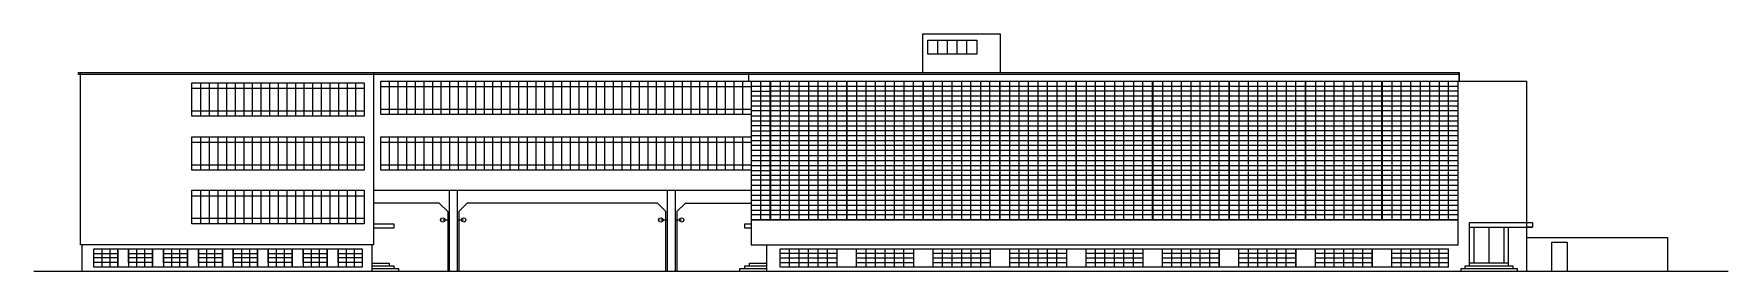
# Model space of a CAD drawing. Header units: millimetres. Extents: x 0 to 110515, y 0 to 15519.
import ezdxf

# ---------------------------------------------------------------- set-up
doc = ezdxf.new("R2010")
doc.units = ezdxf.units.MM
doc.layers.add('ceco.net 387 Bauhaus front view', color=7, linetype='Continuous')

msp = doc.modelspace()

# ---------------------------------------------------------------- linework, layer by layer
at = {"layer": 'ceco.net 387 Bauhaus front view', "linetype": 'Continuous', "lineweight": 5}
for p, q in [((60864.799, 14180), (60864.799, 15100)), ((61500.999, 14180), (58320, 14180)), ((10875.213, 12323.854), (10875.213, 10143.854)), ((11437.043, 12323.854), (11437.043, 10143.854)), ((11998.874, 12323.854), (11998.874, 10143.854)), ((12560.705, 12323.854), (12560.705, 10143.854)), ((13122.536, 12323.854), (13122.536, 10143.854)), ((13684.367, 12323.854), (13684.367, 10143.854)), ((14246.198, 12323.854), (14246.198, 10143.854)), ((14808.029, 12323.854), (14808.029, 10143.854)), ((15369.86, 12323.854), (15369.86, 10143.854)), ((15931.691, 12323.854), (15931.691, 10143.854)), ((16493.522, 12323.854), (16493.522, 10143.854)), ((17055.353, 12323.854), (17055.353, 10143.854)), ((17617.184, 12323.854), (17617.184, 10143.854)), ((18179.015, 12323.854), (18179.015, 10143.854)), ((18740.846, 12323.854), (18740.846, 10143.854)), ((19302.677, 12323.854), (19302.677, 10143.854)), ((19864.507, 12323.854), (19864.507, 10143.854)), ((20426.338, 12323.854), (20426.338, 10143.854)), ((20988.169, 12323.854), (20988.169, 10143.854)), ((21550, 12323.854), (21550, 10143.854)), ((23184.367, 12429.001), (23184.367, 10249.001)), ((23746.197, 12429.001), (23746.197, 10249.001)), ((24308.028, 12429.001), (24308.028, 10249.001)), ((24869.859, 12429.001), (24869.859, 10249.001)), ((25431.69, 12429.001), (25431.69, 10249.001)), ((25993.521, 12429.001), (25993.521, 10249.001)), ((26555.352, 12429.001), (26555.352, 10249.001)), ((27117.183, 12429.001), (27117.183, 10249.001)), ((27679.014, 12429.001), (27679.014, 10249.001)), ((28240.845, 12429.001), (28240.845, 10249.001)), ((28802.676, 12429.001), (28802.676, 10249.001)), ((29364.507, 12429.001), (29364.507, 10249.001)), ((29926.338, 12429.001), (29926.338, 10249.001)), ((30488.169, 12429.001), (30488.169, 10249.001)), ((31050, 12429.001), (31050, 10249.001)), ((31611.831, 12429.001), (31611.831, 10249.001)), ((32173.661, 12429.001), (32173.661, 10249.001)), ((32735.492, 12429.001), (32735.492, 10249.001)), ((33297.323, 12429.001), (33297.323, 10249.001)), ((33859.154, 12429.001), (33859.154, 10249.001)), ((34420.984, 12429.001), (34420.984, 10249.001)), ((34982.814, 12429.001), (34982.814, 10249.001)), ((35544.645, 12429.001), (35544.645, 10249.001)), ((36106.476, 12429.001), (36106.476, 10249.001)), ((36668.307, 12429.001), (36668.307, 10249.001)), ((37230.138, 12429.001), (37230.138, 10249.001)), ((37791.969, 12429.001), (37791.969, 10249.001)), ((38353.8, 12429.001), (38353.8, 10249.001)), ((38915.631, 12429.001), (38915.631, 10249.001)), ((39477.462, 12429.001), (39477.462, 10249.001)), ((40039.293, 12429.001), (40039.293, 10249.001)), ((40601.124, 12429.001), (40601.124, 10249.001)), ((41162.955, 12429.001), (41162.955, 10249.001)), ((41724.786, 12429.001), (41724.786, 10249.001)), ((42286.617, 12429.001), (42286.617, 10249.001)), ((42848.448, 12429.001), (42848.448, 10249.001)), ((43410.278, 12429.001), (43410.278, 10249.001)), ((43972.109, 12429.001), (43972.109, 10249.001)), ((44533.94, 12429.001), (44533.94, 10249.001)), ((45095.771, 12429.001), (45095.771, 10249.001)), ((45657.601, 12429.001), (45657.601, 10249.001)), ((46219.431, 12429.001), (46219.431, 10249.001)), ((46640, 12429.001), (46640, 12993.854)), ((47398.641, 12427.001), (47398.641, 3349.001)), ((48064.21, 3349.001), (48064.21, 12429.001)), ((49916.346, 3349.001), (49916.346, 12429.001)), ((51151.103, 3349.001), (51151.103, 12429.001)), ((52385.861, 3349.001), (52385.861, 12429.001)), ((53051.43, 3349.001), (53051.43, 12429.001)), ((54903.566, 3349.001), (54903.566, 12429.001)), ((56138.323, 3349.001), (56138.323, 12429.001)), ((57373.081, 3349.001), (57373.081, 12429.001)), ((58038.65, 3349.001), (58038.65, 12429.001)), ((59890.786, 3349.001), (59890.786, 12429.001)), ((61125.543, 3349.001), (61125.543, 12429.001)), ((62360.301, 3349.001), (62360.301, 12429.001)), ((63025.87, 3349.001), (63025.87, 12429.001)), ((64878.006, 3349.001), (64878.006, 12429.001)), ((66112.763, 3349.001), (66112.763, 12429.001)), ((67347.521, 3349.001), (67347.521, 12429.001)), ((68013.09, 3349.001), (68013.09, 12429.001)), ((69865.226, 3349.001), (69865.226, 12429.001)), ((71099.983, 3349.001), (71099.983, 12429.001)), ((72334.74, 3349.001), (72334.74, 12429.001)), ((73000.31, 3349.001), (73000.31, 12429.001)), ((74852.446, 3349.001), (74852.446, 12429.001)), ((76087.203, 3349.001), (76087.203, 12429.001)), ((77321.96, 3349.001), (77321.96, 12429.001)), ((77987.53, 3349.001), (77987.53, 12429.001)), ((79839.666, 3349.001), (79839.666, 12429.001)), ((81074.423, 3349.001), (81074.423, 12429.001)), ((82309.18, 3349.001), (82309.18, 12429.001)), ((82974.75, 3349.001), (82974.75, 12429.001)), ((84826.886, 3349.001), (84826.886, 12429.001)), ((86061.643, 3349.001), (86061.643, 12429.001)), ((87296.4, 3349.001), (87296.4, 12429.001)), ((87961.97, 3349.001), (87961.97, 12429.001)), ((89814.106, 3349.001), (89814.106, 12429.001)), ((91048.863, 3349.001), (91048.863, 12429.001)), ((92980.999, 12429.001), (92980.999, 12993.854)), ((97370, 12429.001), (97370, 0)), ((10313.382, 11973.854), (21550, 11973.854)), ((22622.536, 12079.001), (46781.262, 12079.001)), ((10313.382, 10493.854), (21550, 10493.854)), ((22622.536, 10599.001), (46781.262, 10599.001)), ((48016.019, 10483.429), (46781.262, 10483.429)), ((53003.239, 10485.001), (48064.21, 10485.001)), ((57990.459, 10485.001), (53051.43, 10485.001)), ((62977.679, 10485.001), (58038.65, 10485.001)), ((67964.899, 10485.001), (63025.87, 10485.001)), ((72952.119, 10485.001), (68013.09, 10485.001)), ((77939.339, 10485.001), (73000.31, 10485.001)), ((82926.559, 10485.001), (77987.53, 10485.001)), ((87913.779, 10485.001), (82974.75, 10485.001)), ((92900.999, 10485.001), (87961.97, 10485.001)), ((48016.019, 9511.072), (46781.262, 9511.072)), ((10313.382, 8433.854), (21550, 8433.854)), ((10875.213, 8783.854), (10875.213, 6603.854)), ((11437.043, 8783.854), (11437.043, 6603.854)), ((11998.874, 8783.854), (11998.874, 6603.854)), ((12560.705, 8783.854), (12560.705, 6603.854)), ((13122.536, 8783.854), (13122.536, 6603.854)), ((13684.367, 8783.854), (13684.367, 6603.854)), ((14246.198, 8783.854), (14246.198, 6603.854)), ((14808.029, 8783.854), (14808.029, 6603.854)), ((15369.86, 8783.854), (15369.86, 6603.854)), ((15931.691, 8783.854), (15931.691, 6603.854)), ((16493.522, 8783.854), (16493.522, 6603.854)), ((17055.353, 8783.854), (17055.353, 6603.854)), ((17617.184, 8783.854), (17617.184, 6603.854)), ((18179.015, 8783.854), (18179.015, 6603.854)), ((18740.846, 8783.854), (18740.846, 6603.854)), ((19302.677, 8783.854), (19302.677, 6603.854)), ((19864.507, 8783.854), (19864.507, 6603.854)), ((20426.338, 8783.854), (20426.338, 6603.854)), ((20988.169, 8783.854), (20988.169, 6603.854)), ((21550, 8783.854), (21550, 6603.854)), ((22622.536, 8433.854), (46781.262, 8433.854)), ((23184.367, 8783.854), (23184.367, 6603.854)), ((23746.197, 8783.854), (23746.197, 6603.854)), ((24308.028, 8783.854), (24308.028, 6603.854)), ((24869.859, 8783.854), (24869.859, 6603.854)), ((25431.69, 8783.854), (25431.69, 6603.854)), ((25993.521, 8783.854), (25993.521, 6603.854)), ((26555.352, 8783.854), (26555.352, 6603.854)), ((27117.183, 8783.854), (27117.183, 6603.854)), ((27679.014, 8783.854), (27679.014, 6603.854)), ((28240.845, 8783.854), (28240.845, 6603.854)), ((28802.676, 8783.854), (28802.676, 6603.854)), ((29364.507, 8783.854), (29364.507, 6603.854)), ((29926.338, 8783.854), (29926.338, 6603.854)), ((30488.169, 8783.854), (30488.169, 6603.854)), ((31050, 8783.854), (31050, 6603.854)), ((31611.831, 8783.854), (31611.831, 6603.854)), ((32173.661, 8783.854), (32173.661, 6603.854)), ((32735.492, 8783.854), (32735.492, 6603.854)), ((33297.323, 8783.854), (33297.323, 6603.854)), ((33859.154, 8783.854), (33859.154, 6603.854)), ((34420.984, 8783.854), (34420.984, 6603.854)), ((34982.814, 8783.854), (34982.814, 6603.854)), ((35544.645, 8783.854), (35544.645, 6603.854)), ((36106.476, 8783.854), (36106.476, 6603.854)), ((36668.307, 8783.854), (36668.307, 6603.854)), ((37230.138, 8783.854), (37230.138, 6603.854)), ((37791.969, 8783.854), (37791.969, 6603.854)), ((38353.8, 8783.854), (38353.8, 6603.854)), ((38915.631, 8783.854), (38915.631, 6603.854)), ((39477.462, 8783.854), (39477.462, 6603.854)), ((40039.293, 8783.854), (40039.293, 6603.854)), ((40601.124, 8783.854), (40601.124, 6603.854)), ((41162.955, 8783.854), (41162.955, 6603.854)), ((41724.786, 8783.854), (41724.786, 6603.854)), ((42286.617, 8783.854), (42286.617, 6603.854)), ((42848.448, 8783.854), (42848.448, 6603.854)), ((43410.278, 8783.854), (43410.278, 6603.854)), ((43972.109, 8783.854), (43972.109, 6603.854)), ((44533.94, 8783.854), (44533.94, 6603.854)), ((45095.771, 8783.854), (45095.771, 6603.854)), ((45657.601, 8783.854), (45657.601, 6603.854)), ((46219.431, 8783.854), (46219.431, 6603.854)), ((48016.019, 8214.216), (46781.262, 8214.216)), ((53003.239, 8215.287), (48064.21, 8215.287)), ((57990.459, 8215.287), (53051.43, 8215.287)), ((62977.679, 8215.287), (58038.65, 8215.287)), ((67964.899, 8215.287), (63025.87, 8215.287)), ((72952.119, 8215.287), (68013.09, 8215.287)), ((77939.339, 8215.287), (73000.31, 8215.287)), ((82926.559, 8215.287), (77987.53, 8215.287)), ((87913.779, 8215.287), (82974.75, 8215.287)), ((92900.999, 8215.287), (87961.97, 8215.287)), ((10313.382, 6953.854), (21550, 6953.854)), ((22622.536, 6953.854), (46781.262, 6953.854)), ((48016.019, 5944.716), (46781.262, 5944.716)), ((53003.239, 5945.287), (48064.21, 5945.287)), ((57990.459, 5945.287), (53051.43, 5945.287)), ((62977.679, 5945.287), (58038.65, 5945.287)), ((67964.899, 5945.287), (63025.87, 5945.287)), ((72952.119, 5945.287), (68013.09, 5945.287)), ((77939.339, 5945.287), (73000.31, 5945.287)), ((82926.559, 5945.287), (77987.53, 5945.287)), ((87913.779, 5945.287), (82974.75, 5945.287)), ((92900.999, 5945.287), (87961.97, 5945.287)), ((10313.382, 4936.418), (21550, 4936.418)), ((10875.213, 5286.418), (10875.213, 3106.418)), ((11437.043, 5286.418), (11437.043, 3106.418)), ((11998.874, 5286.418), (11998.874, 3106.418)), ((12560.705, 5286.418), (12560.705, 3106.418)), ((13122.536, 5286.418), (13122.536, 3106.418)), ((13684.367, 5286.418), (13684.367, 3106.418)), ((14246.198, 5286.418), (14246.198, 3106.418)), ((14808.029, 5286.418), (14808.029, 3106.418)), ((15369.86, 5286.418), (15369.86, 3106.418)), ((15931.691, 5286.418), (15931.691, 3106.418)), ((16493.522, 5286.418), (16493.522, 3106.418)), ((17055.353, 5286.418), (17055.353, 3106.418)), ((17617.184, 5286.418), (17617.184, 3106.418)), ((18179.015, 5286.418), (18179.015, 3106.418)), ((18740.846, 5286.418), (18740.846, 3106.418)), ((19302.677, 5286.418), (19302.677, 3106.418)), ((19864.507, 5286.418), (19864.507, 3106.418)), ((20426.338, 5286.418), (20426.338, 3106.418)), ((20988.169, 5286.418), (20988.169, 3106.418)), ((21550, 5286.418), (21550, 3106.418)), ((22158.507, 5286.418), (46781.262, 5286.418)), ((26442.505, 4449), (22158.507, 4449)), ((26992.504, 3899.001), (26442.505, 4449)), ((27106.194, 0), (27106.194, 5286.418)), ((41333.574, 0), (41333.574, 5286.418)), ((41947.264, 3899.001), (42497.263, 4449)), ((42497.263, 4449), (46781.261, 4449)), ((10313.382, 3456.418), (21550, 3456.418)), ((26680.999, 3349.001), (27106.194, 3349.001)), ((26992.504, 3899.001), (26992.505, 0)), ((27606.194, 3349.001), (28031.389, 3349.001)), ((40900.999, 3349.001), (41326.194, 3349.001)), ((41826.194, 3349.001), (42251.389, 3349.001)), ((41947.264, 3899.001), (41947.263, 0)), ((48016.019, 3675.216), (46781.262, 3675.216)), ((46781.262, 3349.001), (92900.999, 3349.001)), ((53003.239, 3675.287), (48064.21, 3675.287)), ((57990.459, 3675.287), (53051.43, 3675.287)), ((62977.679, 3675.287), (58038.65, 3675.287)), ((67964.899, 3675.287), (63025.87, 3675.287)), ((72952.119, 3675.287), (68013.09, 3675.287)), ((77939.339, 3675.287), (73000.31, 3675.287)), ((82926.559, 3675.287), (77987.53, 3675.287)), ((87913.779, 3675.287), (82974.75, 3675.287)), ((92900.999, 3675.287), (87961.97, 3675.287)), ((93640.999, 353.333), (93640.999, 3189.001)), ((93945.999, 530), (93945.999, 2889.001)), ((94910.999, 2889.001), (94910.999, 530)), ((3160, 0), (3160, 1723.854)), ((4424.128, 1463.854), (4424.128, 273.854)), ((4947.128, 1463.854), (4947.128, 273.854)), ((5470.128, 1463.854), (5470.128, 273.854)), ((5470.129, 273.854), (5470.129, 1463.854)), ((6701.337, 1463.854), (6701.337, 273.854)), ((7224.337, 1463.854), (7224.337, 273.854)), ((7747.337, 1463.854), (7747.337, 273.854)), ((7747.338, 273.854), (7747.338, 1463.854)), ((8978.546, 1463.854), (8978.546, 273.854)), ((9501.546, 1463.854), (9501.546, 273.854)), ((10024.546, 1463.854), (10024.546, 273.854)), ((10024.547, 273.854), (10024.547, 1463.854)), ((11255.755, 1463.854), (11255.755, 273.854)), ((11778.755, 1463.854), (11778.755, 273.854)), ((12301.755, 1463.854), (12301.755, 273.854)), ((12301.756, 273.854), (12301.756, 1463.854)), ((13532.964, 1463.854), (13532.964, 273.854)), ((14055.964, 1463.854), (14055.964, 273.854)), ((14578.964, 1463.854), (14578.964, 273.854)), ((14578.965, 273.854), (14578.965, 1463.854)), ((15810.173, 1463.854), (15810.173, 273.854)), ((16333.173, 1463.854), (16333.173, 273.854)), ((16856.173, 1463.854), (16856.173, 273.854)), ((16856.174, 273.854), (16856.174, 1463.854)), ((18087.382, 1463.854), (18087.382, 273.854)), ((18610.382, 1463.854), (18610.382, 273.854)), ((19133.382, 1463.854), (19133.382, 273.854)), ((19133.383, 273.854), (19133.383, 1463.854)), ((20364.591, 1463.854), (20364.591, 273.854)), ((20887.591, 1463.854), (20887.591, 273.854)), ((21410.591, 1463.854), (21410.591, 273.854)), ((47800.999, 0), (47800.999, 1723.854)), ((51768.483, 273.854), (51768.483, 1463.854)), ((56755.703, 273.854), (56755.703, 1463.854)), ((61763.002, 273.854), (61763.002, 1463.854)), ((66734.159, 273.854), (66734.159, 1463.854)), ((71717.362, 273.854), (71717.362, 1463.854)), ((76704.581, 273.854), (76704.581, 1463.854)), ((81691.801, 273.854), (81691.801, 1463.854)), ((86679.021, 273.854), (86679.021, 1463.854)), ((97370, 2199.001), (106550.999, 2199.001)), ((106550.999, 2199.001), (106550.999, 0)), ((0, 0), (110514.832, 0)), ((5470.128, 868.854), (3900, 868.854)), ((7747.337, 868.854), (6177.209, 868.854)), ((10024.546, 868.854), (8454.418, 868.854)), ((12301.755, 868.854), (10731.627, 868.854)), ((14578.964, 868.854), (13008.836, 868.854)), ((16856.173, 868.854), (15286.045, 868.854)), ((19133.382, 868.854), (17563.254, 868.854)), ((21410.591, 868.854), (19840.463, 868.854)), ((92283.619, 273.854), (48681.589, 273.854)), ((96180.999, 530), (93640.999, 530))]:
    msp.add_line(p, q, dxfattribs=at)
at = {"layer": 'ceco.net 387 Bauhaus front view', "linetype": 'Continuous', "lineweight": 15}
msp.add_lwpolyline([(0, 0), (3160, 0), (3160, 1723.854), (3030, 1723.854), (3030, 12853.854), (2920, 12853.854), (2920, 12993.854), (57990.459, 12993.854), (57990.459, 15519.001), (63025.87, 15519.001), (63025.87, 12993.854), (92980.999, 12993.854), (92980.999, 12429.001), (97370, 12429.001), (97370, 3189.001), (97750.999, 3189.001), (97750.999, 2889.001), (97370, 2889.001), (97370, 2199.001), (106550.999, 2199.001), (106550.999, 0), (110514.832, 0)], dxfattribs=at)
at = {"layer": 'ceco.net 387 Bauhaus front view', "linetype": 'Continuous', "lineweight": 5}
for points in [[(57990.459, 12993.854), (57990.459, 15519.001), (63025.87, 15519.001), (63025.87, 12993.854)], [(58320, 15100), (61500.999, 15100)], [(58320, 14180), (58320, 15100)], [(58956.2, 14180), (58956.2, 15100)], [(59592.4, 14180), (59592.4, 15100)], [(60228.599, 14180), (60228.599, 15100)], [(61500.999, 15100), (61500.999, 14180)], [(92980.999, 12853.854), (2920, 12853.854), (2920, 12993.854), (92980.999, 12993.854)], [(22158.507, 12993.854), (22158.507, 1723.854), (3030, 1723.854), (3030, 12993.854)], [(21550, 10143.854), (10313.383, 10143.854), (10313.383, 12323.854), (21550, 12323.854)], [(46781.262, 10249.001), (22622.537, 10249.001), (22622.537, 12429.001), (97370, 12429.001)], [(46781.262, 12429.001), (46781.262, 1723.854), (92900.999, 1723.854), (92900.999, 12429.001)], [(46781.262, 12427.001), (48016.019, 12427.001)], [(48016.019, 12427.001), (48016.019, 3349.001)], [(48681.589, 12429.001), (48681.589, 3349.001)], [(49298.968, 3349.001), (49298.968, 12429.001)], [(50533.725, 12429.001), (50533.725, 3349.001)], [(51768.482, 12429.001), (51768.482, 3349.001)], [(53003.239, 12429.001), (53003.239, 3349.001)], [(53668.809, 12429.001), (53668.809, 3349.001)], [(54286.188, 3349.001), (54286.188, 12429.001)], [(55520.945, 12429.001), (55520.945, 3349.001)], [(56755.702, 12429.001), (56755.702, 3349.001)], [(57990.459, 12429.001), (57990.459, 3349.001)], [(58656.029, 12429.001), (58656.029, 3349.001)], [(59273.408, 3349.001), (59273.408, 12429.001)], [(60508.165, 12429.001), (60508.165, 3349.001)], [(61742.922, 12429.001), (61742.922, 3349.001)], [(62977.679, 12429.001), (62977.679, 3349.001)], [(63643.249, 12429.001), (63643.249, 3349.001)], [(64260.628, 3349.001), (64260.628, 12429.001)], [(65495.385, 12429.001), (65495.385, 3349.001)], [(66730.142, 12429.001), (66730.142, 3349.001)], [(67964.899, 12429.001), (67964.899, 3349.001)], [(68630.469, 12429.001), (68630.469, 3349.001)], [(69247.848, 3349.001), (69247.848, 12429.001)], [(70482.605, 12429.001), (70482.605, 3349.001)], [(71717.362, 12429.001), (71717.362, 3349.001)], [(72952.119, 12429.001), (72952.119, 3349.001)], [(73617.689, 12429.001), (73617.689, 3349.001)], [(74235.068, 3349.001), (74235.068, 12429.001)], [(75469.825, 12429.001), (75469.825, 3349.001)], [(76704.582, 12429.001), (76704.582, 3349.001)], [(77939.339, 12429.001), (77939.339, 3349.001)], [(78604.909, 12429.001), (78604.909, 3349.001)], [(79222.288, 3349.001), (79222.288, 12429.001)], [(80457.045, 12429.001), (80457.045, 3349.001)], [(81691.802, 12429.001), (81691.802, 3349.001)], [(82926.559, 12429.001), (82926.559, 3349.001)], [(83592.129, 12429.001), (83592.129, 3349.001)], [(84209.507, 3349.001), (84209.507, 12429.001)], [(85444.265, 12429.001), (85444.265, 3349.001)], [(86679.022, 12429.001), (86679.022, 3349.001)], [(87913.779, 12429.001), (87913.779, 3349.001)], [(88579.349, 12429.001), (88579.349, 3349.001)], [(89196.727, 3349.001), (89196.727, 12429.001)], [(90431.485, 12429.001), (90431.485, 3349.001)], [(91666.242, 12429.001), (91666.242, 3349.001)], [(92283.62, 3349.001), (92283.62, 12429.001)], [(46781.262, 12103.073), (48016.019, 12103.073)], [(46781.262, 11779.143), (48016.019, 11779.143)], [(46781.262, 11455.215), (48016.019, 11455.215)], [(46781.262, 11131.287), (48016.019, 11131.287)], [(48064.21, 12105.001), (53003.239, 12105.001)], [(48064.21, 11781.001), (53003.239, 11781.001)], [(48064.21, 11457.001), (53003.239, 11457.001)], [(48064.21, 11133.001), (53003.239, 11133.001)], [(53051.43, 12105.001), (57990.459, 12105.001)], [(53051.43, 11781.001), (57990.459, 11781.001)], [(53051.43, 11457.001), (57990.459, 11457.001)], [(53051.43, 11133.001), (57990.459, 11133.001)], [(58038.65, 12105.001), (62977.679, 12105.001)], [(58038.65, 11781.001), (62977.679, 11781.001)], [(58038.65, 11457.001), (62977.679, 11457.001)], [(58038.65, 11133.001), (62977.679, 11133.001)], [(63025.87, 12105.001), (67964.899, 12105.001)], [(63025.87, 11781.001), (67964.899, 11781.001)], [(63025.87, 11457.001), (67964.899, 11457.001)], [(63025.87, 11133.001), (67964.899, 11133.001)], [(68013.09, 12105.001), (72952.119, 12105.001)], [(68013.09, 11781.001), (72952.119, 11781.001)], [(68013.09, 11457.001), (72952.119, 11457.001)], [(68013.09, 11133.001), (72952.119, 11133.001)], [(73000.31, 12105.001), (77939.339, 12105.001)], [(73000.31, 11781.001), (77939.339, 11781.001)], [(73000.31, 11457.001), (77939.339, 11457.001)], [(73000.31, 11133.001), (77939.339, 11133.001)], [(77987.53, 12105.001), (82926.559, 12105.001)], [(77987.53, 11781.001), (82926.559, 11781.001)], [(77987.53, 11457.001), (82926.559, 11457.001)], [(77987.53, 11133.001), (82926.559, 11133.001)], [(82974.75, 12105.001), (87913.779, 12105.001)], [(82974.75, 11781.001), (87913.779, 11781.001)], [(82974.75, 11457.001), (87913.779, 11457.001)], [(82974.75, 11133.001), (87913.779, 11133.001)], [(87961.97, 12105.001), (92900.999, 12105.001)], [(87961.97, 11781.001), (92900.999, 11781.001)], [(87961.97, 11457.001), (92900.999, 11457.001)], [(87961.97, 11133.001), (92900.999, 11133.001)], [(46781.262, 10807.358), (48016.019, 10807.358)], [(46781.262, 10159.5), (48016.019, 10159.5)], [(48064.21, 10809.001), (53003.239, 10809.001)], [(48064.21, 10161.001), (53003.239, 10161.001)], [(53051.43, 10809.001), (57990.459, 10809.001)], [(53051.43, 10161.001), (57990.459, 10161.001)], [(58038.65, 10809.001), (62977.679, 10809.001)], [(58038.65, 10161.001), (62977.679, 10161.001)], [(63025.87, 10809.001), (67964.899, 10809.001)], [(63025.87, 10161.001), (67964.899, 10161.001)], [(68013.09, 10809.001), (72952.119, 10809.001)], [(68013.09, 10161.001), (72952.119, 10161.001)], [(73000.31, 10809.001), (77939.339, 10809.001)], [(73000.31, 10161.001), (77939.339, 10161.001)], [(77987.53, 10809.001), (82926.559, 10809.001)], [(77987.53, 10161.001), (82926.559, 10161.001)], [(82974.75, 10809.001), (87913.779, 10809.001)], [(82974.75, 10161.001), (87913.779, 10161.001)], [(87961.97, 10809.001), (92900.999, 10809.001)], [(87961.97, 10161.001), (92900.999, 10161.001)], [(46781.262, 9835.286), (48016.019, 9835.286)], [(46781.262, 9186.858), (48016.019, 9186.858)], [(46781.262, 8862.643), (48016.019, 8862.643)], [(48064.21, 9836.715), (53003.239, 9836.715)], [(48064.21, 9512.43), (53003.239, 9512.43)], [(48064.21, 9188.144), (53003.239, 9188.144)], [(48064.21, 8863.858), (53003.239, 8863.858)], [(53051.43, 9836.715), (57990.459, 9836.715)], [(53051.43, 9512.43), (57990.459, 9512.43)], [(53051.43, 9188.144), (57990.459, 9188.144)], [(53051.43, 8863.858), (57990.459, 8863.858)], [(58038.65, 9836.715), (62977.679, 9836.715)], [(58038.65, 9512.43), (62977.679, 9512.43)], [(58038.65, 9188.144), (62977.679, 9188.144)], [(58038.65, 8863.858), (62977.679, 8863.858)], [(63025.87, 9836.715), (67964.899, 9836.715)], [(63025.87, 9512.43), (67964.899, 9512.43)], [(63025.87, 9188.144), (67964.899, 9188.144)], [(63025.87, 8863.858), (67964.899, 8863.858)], [(68013.09, 9836.715), (72952.119, 9836.715)], [(68013.09, 9512.43), (72952.119, 9512.43)], [(68013.09, 9188.144), (72952.119, 9188.144)], [(68013.09, 8863.858), (72952.119, 8863.858)], [(73000.31, 9836.715), (77939.339, 9836.715)], [(73000.31, 9512.43), (77939.339, 9512.43)], [(73000.31, 9188.144), (77939.339, 9188.144)], [(73000.31, 8863.858), (77939.339, 8863.858)], [(77987.53, 9836.715), (82926.559, 9836.715)], [(77987.53, 9512.43), (82926.559, 9512.43)], [(77987.53, 9188.144), (82926.559, 9188.144)], [(77987.53, 8863.858), (82926.559, 8863.858)], [(82974.75, 9836.715), (87913.779, 9836.715)], [(82974.75, 9512.43), (87913.779, 9512.43)], [(82974.75, 9188.144), (87913.779, 9188.144)], [(82974.75, 8863.858), (87913.779, 8863.858)], [(87961.97, 9836.715), (92900.999, 9836.715)], [(87961.97, 9512.43), (92900.999, 9512.43)], [(87961.97, 9188.144), (92900.999, 9188.144)], [(87961.97, 8863.858), (92900.999, 8863.858)], [(21550, 6603.854), (10313.383, 6603.854), (10313.383, 8783.854), (21550, 8783.854)], [(46781.262, 6603.854), (22622.537, 6603.854), (22622.537, 8783.854), (46781.262, 8783.854)], [(46781.262, 8538.429), (48016.019, 8538.429)], [(48016.019, 7890), (46781.262, 7890)], [(48064.21, 8539.572), (53003.239, 8539.572)], [(53003.239, 7891.001), (48064.21, 7891.001)], [(53051.43, 8539.572), (57990.459, 8539.572)], [(57990.459, 7891.001), (53051.43, 7891.001)], [(58038.65, 8539.572), (62977.679, 8539.572)], [(62977.679, 7891.001), (58038.65, 7891.001)], [(63025.87, 8539.572), (67964.899, 8539.572)], [(67964.899, 7891.001), (63025.87, 7891.001)], [(68013.09, 8539.572), (72952.119, 8539.572)], [(72952.119, 7891.001), (68013.09, 7891.001)], [(73000.31, 8539.572), (77939.339, 8539.572)], [(77939.339, 7891.001), (73000.31, 7891.001)], [(77987.53, 8539.572), (82926.559, 8539.572)], [(82926.559, 7891.001), (77987.53, 7891.001)], [(82974.75, 8539.572), (87913.779, 8539.572)], [(87913.779, 7891.001), (82974.75, 7891.001)], [(87961.97, 8539.572), (92900.999, 8539.572)], [(92900.999, 7891.001), (87961.97, 7891.001)], [(46781.262, 7565.786), (48016.019, 7565.786)], [(46781.262, 7241.572), (48016.019, 7241.572)], [(46781.262, 6917.358), (48016.019, 6917.358)], [(48064.21, 7566.715), (53003.239, 7566.715)], [(48064.21, 7242.43), (53003.239, 7242.43)], [(48064.21, 6918.144), (53003.239, 6918.144)], [(53051.43, 7566.715), (57990.459, 7566.715)], [(53051.43, 7242.43), (57990.459, 7242.43)], [(53051.43, 6918.144), (57990.459, 6918.144)], [(58038.65, 7566.715), (62977.679, 7566.715)], [(58038.65, 7242.43), (62977.679, 7242.43)], [(58038.65, 6918.144), (62977.679, 6918.144)], [(63025.87, 7566.715), (67964.899, 7566.715)], [(63025.87, 7242.43), (67964.899, 7242.43)], [(63025.87, 6918.144), (67964.899, 6918.144)], [(68013.09, 7566.715), (72952.119, 7566.715)], [(68013.09, 7242.43), (72952.119, 7242.43)], [(68013.09, 6918.144), (72952.119, 6918.144)], [(73000.31, 7566.715), (77939.339, 7566.715)], [(73000.31, 7242.43), (77939.339, 7242.43)], [(73000.31, 6918.144), (77939.339, 6918.144)], [(77987.53, 7566.715), (82926.559, 7566.715)], [(77987.53, 7242.43), (82926.559, 7242.43)], [(77987.53, 6918.144), (82926.559, 6918.144)], [(82974.75, 7566.715), (87913.779, 7566.715)], [(82974.75, 7242.43), (87913.779, 7242.43)], [(82974.75, 6918.144), (87913.779, 6918.144)], [(87961.97, 7566.715), (92900.999, 7566.715)], [(87961.97, 7242.43), (92900.999, 7242.43)], [(87961.97, 6918.144), (92900.999, 6918.144)], [(46781.262, 6593.143), (48016.019, 6593.143)], [(46781.262, 6268.929), (48016.019, 6268.929)], [(46781.262, 5620.5), (48016.019, 5620.5)], [(48064.21, 6593.858), (53003.239, 6593.858)], [(48064.21, 6269.572), (53003.239, 6269.572)], [(48064.21, 5621.001), (53003.239, 5621.001)], [(53051.43, 6593.858), (57990.459, 6593.858)], [(53051.43, 6269.572), (57990.459, 6269.572)], [(53051.43, 5621.001), (57990.459, 5621.001)], [(58038.65, 6593.858), (62977.679, 6593.858)], [(58038.65, 6269.572), (62977.679, 6269.572)], [(58038.65, 5621.001), (62977.679, 5621.001)], [(63025.87, 6593.858), (67964.899, 6593.858)], [(63025.87, 6269.572), (67964.899, 6269.572)], [(63025.87, 5621.001), (67964.899, 5621.001)], [(68013.09, 6593.858), (72952.119, 6593.858)], [(68013.09, 6269.572), (72952.119, 6269.572)], [(68013.09, 5621.001), (72952.119, 5621.001)], [(73000.31, 6593.858), (77939.339, 6593.858)], [(73000.31, 6269.572), (77939.339, 6269.572)], [(73000.31, 5621.001), (77939.339, 5621.001)], [(77987.53, 6593.858), (82926.559, 6593.858)], [(77987.53, 6269.572), (82926.559, 6269.572)], [(77987.53, 5621.001), (82926.559, 5621.001)], [(82974.75, 6593.858), (87913.779, 6593.858)], [(82974.75, 6269.572), (87913.779, 6269.572)], [(82974.75, 5621.001), (87913.779, 5621.001)], [(87961.97, 6593.858), (92900.999, 6593.858)], [(87961.97, 6269.572), (92900.999, 6269.572)], [(87961.97, 5621.001), (92900.999, 5621.001)], [(21550, 3106.418), (10313.383, 3106.418), (10313.383, 5286.418), (21550, 5286.418)], [(27606.194, 5286.418), (27606.194, 0)], [(41219.884, 0), (41219.884, 3899.001), (40669.885, 4449), (28269.883, 4449), (27719.884, 3899.001), (27719.884, 0)], [(41833.574, 5286.418), (41833.574, 0)], [(46781.262, 5296.286), (48016.019, 5296.286)], [(46781.262, 4972.072), (48016.019, 4972.072)], [(46781.262, 4647.858), (48016.019, 4647.858)], [(48064.21, 5296.715), (53003.239, 5296.715)], [(48064.21, 4972.43), (53003.239, 4972.43)], [(48064.21, 4648.144), (53003.239, 4648.144)], [(53051.43, 5296.715), (57990.459, 5296.715)], [(53051.43, 4972.43), (57990.459, 4972.43)], [(53051.43, 4648.144), (57990.459, 4648.144)], [(58038.65, 5296.715), (62977.679, 5296.715)], [(58038.65, 4972.43), (62977.679, 4972.43)], [(58038.65, 4648.144), (62977.679, 4648.144)], [(63025.87, 5296.715), (67964.899, 5296.715)], [(63025.87, 4972.43), (67964.899, 4972.43)], [(63025.87, 4648.144), (67964.899, 4648.144)], [(68013.09, 5296.715), (72952.119, 5296.715)], [(68013.09, 4972.43), (72952.119, 4972.43)], [(68013.09, 4648.144), (72952.119, 4648.144)], [(73000.31, 5296.715), (77939.339, 5296.715)], [(73000.31, 4972.43), (77939.339, 4972.43)], [(73000.31, 4648.144), (77939.339, 4648.144)], [(77987.53, 5296.715), (82926.559, 5296.715)], [(77987.53, 4972.43), (82926.559, 4972.43)], [(77987.53, 4648.144), (82926.559, 4648.144)], [(82974.75, 5296.715), (87913.779, 5296.715)], [(82974.75, 4972.43), (87913.779, 4972.43)], [(82974.75, 4648.144), (87913.779, 4648.144)], [(87961.97, 5296.715), (92900.999, 5296.715)], [(87961.97, 4972.43), (92900.999, 4972.43)], [(87961.97, 4648.144), (92900.999, 4648.144)], [(46781.262, 4323.643), (48016.019, 4323.643)], [(46781.262, 3999.429), (48016.019, 3999.429)], [(48016.019, 3351), (46781.262, 3351)], [(48064.21, 4323.858), (53003.239, 4323.858)], [(48064.21, 3999.572), (53003.239, 3999.572)], [(53003.239, 3351.001), (48064.21, 3351.001)], [(53051.43, 4323.858), (57990.459, 4323.858)], [(53051.43, 3999.572), (57990.459, 3999.572)], [(57990.459, 3351.001), (53051.43, 3351.001)], [(58038.65, 4323.858), (62977.679, 4323.858)], [(58038.65, 3999.572), (62977.679, 3999.572)], [(62977.679, 3351.001), (58038.65, 3351.001)], [(63025.87, 4323.858), (67964.899, 4323.858)], [(63025.87, 3999.572), (67964.899, 3999.572)], [(67964.899, 3351.001), (63025.87, 3351.001)], [(68013.09, 4323.858), (72952.119, 4323.858)], [(68013.09, 3999.572), (72952.119, 3999.572)], [(72952.119, 3351.001), (68013.09, 3351.001)], [(73000.31, 4323.858), (77939.339, 4323.858)], [(73000.31, 3999.572), (77939.339, 3999.572)], [(77939.339, 3351.001), (73000.31, 3351.001)], [(77987.53, 4323.858), (82926.559, 4323.858)], [(77987.53, 3999.572), (82926.559, 3999.572)], [(82926.559, 3351.001), (77987.53, 3351.001)], [(82974.75, 4323.858), (87913.779, 4323.858)], [(82974.75, 3999.572), (87913.779, 3999.572)], [(87913.779, 3351.001), (82974.75, 3351.001)], [(87961.97, 4323.858), (92900.999, 4323.858)], [(87961.97, 3999.572), (92900.999, 3999.572)], [(92900.999, 3351.001), (87961.97, 3351.001)], [(22158.507, 3106.418), (23470.912, 3106.418), (23470.912, 2806.418), (22158.507, 2806.418)], [(46781.262, 2806.418), (46370.087, 2806.418), (46370.087, 3106.418), (46781.262, 3106.418)], [(93640.999, 3189.001), (97750.999, 3189.001), (97750.999, 2889.001)], [(93640.999, 2889.001), (97750.999, 2889.001)], [(95875.999, 2889.001), (95875.999, 530)], [(96180.999, 353.333), (96180.999, 2889.001)], [(3900, 1463.854), (21410.592, 1463.854)], [(5470.128, 571.354), (3900, 571.354), (3900, 1463.854)], [(3900, 1166.354), (5470.128, 1166.354)], [(21410.592, 1463.854), (21410.592, 273.854), (3900.001, 273.854), (3900.001, 1463.854)], [(7747.337, 571.354), (6177.209, 571.354), (6177.209, 1463.854)], [(6177.209, 1166.354), (7747.337, 1166.354)], [(6177.21, 1463.854), (6177.21, 273.854)], [(10024.546, 571.354), (8454.418, 571.354), (8454.418, 1463.854)], [(8454.418, 1166.354), (10024.546, 1166.354)], [(8454.419, 1463.854), (8454.419, 273.854)], [(12301.755, 571.354), (10731.627, 571.354), (10731.627, 1463.854)], [(10731.627, 1166.354), (12301.755, 1166.354)], [(10731.628, 1463.854), (10731.628, 273.854)], [(14578.964, 571.354), (13008.836, 571.354), (13008.836, 1463.854)], [(13008.836, 1166.354), (14578.964, 1166.354)], [(13008.837, 1463.854), (13008.837, 273.854)], [(16856.173, 571.354), (15286.045, 571.354), (15286.045, 1463.854)], [(15286.045, 1166.354), (16856.173, 1166.354)], [(15286.046, 1463.854), (15286.046, 273.854)], [(19133.382, 571.354), (17563.254, 571.354), (17563.254, 1463.854)], [(17563.254, 1166.354), (19133.382, 1166.354)], [(17563.255, 1463.854), (17563.255, 273.854)], [(21410.591, 571.354), (19840.463, 571.354), (19840.463, 1463.854)], [(19840.463, 1166.354), (21410.591, 1166.354)], [(19840.464, 1463.854), (19840.464, 273.854)], [(22040, 1723.854), (22040, 0)], [(48681.589, 1463.854), (92283.619, 1463.854)], [(48681.589, 273.854), (48681.589, 1463.854)], [(52385.861, 1166.354), (48681.589, 1166.354)], [(49298.968, 273.854), (49298.968, 1463.854)], [(49916.346, 273.854), (49916.346, 1463.854)], [(50533.725, 273.854), (50533.725, 1463.854)], [(51151.104, 273.854), (51151.104, 1463.854)], [(52385.861, 1463.854), (52385.861, 273.854)], [(53668.809, 273.854), (53668.809, 1463.854)], [(57373.081, 1166.354), (53668.809, 1166.354)], [(54286.188, 273.854), (54286.188, 1463.854)], [(54903.566, 273.854), (54903.566, 1463.854)], [(55520.945, 273.854), (55520.945, 1463.854)], [(56138.324, 273.854), (56138.324, 1463.854)], [(57373.081, 1463.854), (57373.081, 273.854)], [(58656.029, 273.854), (58656.029, 1463.854)], [(62384.396, 1166.354), (58656.029, 1166.354)], [(59277.424, 273.854), (59277.424, 1463.854)], [(59898.818, 273.854), (59898.818, 1463.854)], [(60520.213, 273.854), (60520.213, 1463.854)], [(61141.607, 273.854), (61141.607, 1463.854)], [(62384.396, 1463.854), (62384.396, 273.854)], [(63667.344, 273.854), (63667.344, 1463.854)], [(67347.521, 1166.354), (63667.344, 1166.354)], [(64280.707, 273.854), (64280.707, 1463.854)], [(64894.069, 273.854), (64894.069, 1463.854)], [(65507.433, 273.854), (65507.433, 1463.854)], [(66120.796, 273.854), (66120.796, 1463.854)], [(67347.521, 1463.854), (67347.521, 273.854)], [(68630.469, 273.854), (68630.469, 1463.854)], [(72334.74, 1166.354), (68630.469, 1166.354)], [(69247.848, 273.854), (69247.848, 1463.854)], [(69865.225, 273.854), (69865.225, 1463.854)], [(70482.605, 273.854), (70482.605, 1463.854)], [(71099.984, 273.854), (71099.984, 1463.854)], [(72334.74, 1463.854), (72334.74, 273.854)], [(73617.688, 273.854), (73617.688, 1463.854)], [(77321.959, 1166.354), (73617.688, 1166.354)], [(74235.067, 273.854), (74235.067, 1463.854)], [(74852.444, 273.854), (74852.444, 1463.854)], [(75469.824, 273.854), (75469.824, 1463.854)], [(76087.203, 273.854), (76087.203, 1463.854)], [(77321.959, 1463.854), (77321.959, 273.854)], [(77321.96, 273.854), (77321.96, 1463.854)], [(78604.908, 273.854), (78604.908, 1463.854)], [(82309.179, 1166.354), (78604.908, 1166.354)], [(79222.287, 273.854), (79222.287, 1463.854)], [(79839.664, 273.854), (79839.664, 1463.854)], [(80457.044, 273.854), (80457.044, 1463.854)], [(81074.423, 273.854), (81074.423, 1463.854)], [(82309.179, 1463.854), (82309.179, 273.854)], [(82309.18, 273.854), (82309.18, 1463.854)], [(83592.128, 273.854), (83592.128, 1463.854)], [(87296.399, 1166.354), (83592.128, 1166.354)], [(84209.507, 273.854), (84209.507, 1463.854)], [(84826.884, 273.854), (84826.884, 1463.854)], [(85444.264, 273.854), (85444.264, 1463.854)], [(86061.643, 273.854), (86061.643, 1463.854)], [(87296.399, 1463.854), (87296.399, 273.854)], [(87296.4, 273.854), (87296.4, 1463.854)], [(88579.348, 273.854), (88579.348, 1463.854)], [(92283.619, 1166.354), (88579.348, 1166.354)], [(89196.727, 273.854), (89196.727, 1463.854)], [(89814.104, 273.854), (89814.104, 1463.854)], [(90431.484, 273.854), (90431.484, 1463.854)], [(91048.863, 273.854), (91048.863, 1463.854)], [(91666.241, 273.854), (91666.241, 1463.854)], [(92283.619, 273.854), (92283.619, 1463.854)], [(99020.999, 0), (99020.999, 1900), (100020.999, 1900), (100020.999, 0)], [(22040, 530), (23171.766, 530), (23171.766, 353.333)], [(22040, 353.333), (23470.912, 353.333), (23470.912, 176.667)], [(22040, 176.667), (23790, 176.667), (23790, 0)], [(46050.999, 0), (46050.999, 176.667), (47800.999, 176.667)], [(46370.087, 176.667), (46370.087, 353.333), (47800.999, 353.333)], [(46669.233, 353.333), (46669.233, 530), (47800.999, 530)], [(48681.589, 868.854), (52385.861, 868.854)], [(48681.589, 571.354), (52385.861, 571.354)], [(53668.809, 868.854), (57373.081, 868.854)], [(53668.809, 571.354), (57373.081, 571.354)], [(58656.029, 868.854), (62384.396, 868.854)], [(58656.029, 571.354), (62384.396, 571.354)], [(63667.344, 868.854), (67347.521, 868.854)], [(63667.344, 571.354), (67347.521, 571.354)], [(68630.469, 868.854), (72334.74, 868.854)], [(68630.469, 571.354), (72334.74, 571.354)], [(73617.688, 868.854), (77321.959, 868.854)], [(73617.688, 571.354), (77321.959, 571.354)], [(78604.908, 868.854), (82309.179, 868.854)], [(78604.908, 571.354), (82309.179, 571.354)], [(83592.128, 868.854), (87296.399, 868.854)], [(83592.128, 571.354), (87296.399, 571.354)], [(88579.348, 868.854), (92283.619, 868.854)], [(88579.348, 571.354), (92283.619, 571.354)], [(93100.999, 0), (93100.999, 176.667), (96760.999, 176.667), (96760.999, 0)], [(93360.999, 176.667), (93360.999, 353.333), (96480.999, 353.333), (96480.999, 176.667)]]:
    msp.add_lwpolyline(points, dxfattribs=at)
for points in [[(26781.087, 3239.081), (26674.046, 3200.502), (26571.065, 3248.926), (26532.498, 3355.917), (26580.897, 3458.91), (26687.951, 3497.499), (26790.932, 3449.075), (26829.499, 3342.084)], [(27931.479, 3238.92), (27882.9, 3341.844), (27921.293, 3448.898), (28024.196, 3497.487), (28131.312, 3459.072), (28179.877, 3356.157), (28141.484, 3249.103), (28038.581, 3200.514)], [(41001.087, 3239.081), (40894.046, 3200.502), (40791.065, 3248.926), (40752.498, 3355.917), (40800.897, 3458.91), (40907.951, 3497.499), (41010.932, 3449.075), (41049.499, 3342.084)], [(42151.479, 3238.92), (42102.9, 3341.844), (42141.293, 3448.898), (42244.196, 3497.487), (42351.312, 3459.072), (42399.877, 3356.157), (42361.484, 3249.103), (42258.581, 3200.514)]]:
    msp.add_lwpolyline(points, close=True, dxfattribs=at)

doc.saveas('drawing.dxf')
